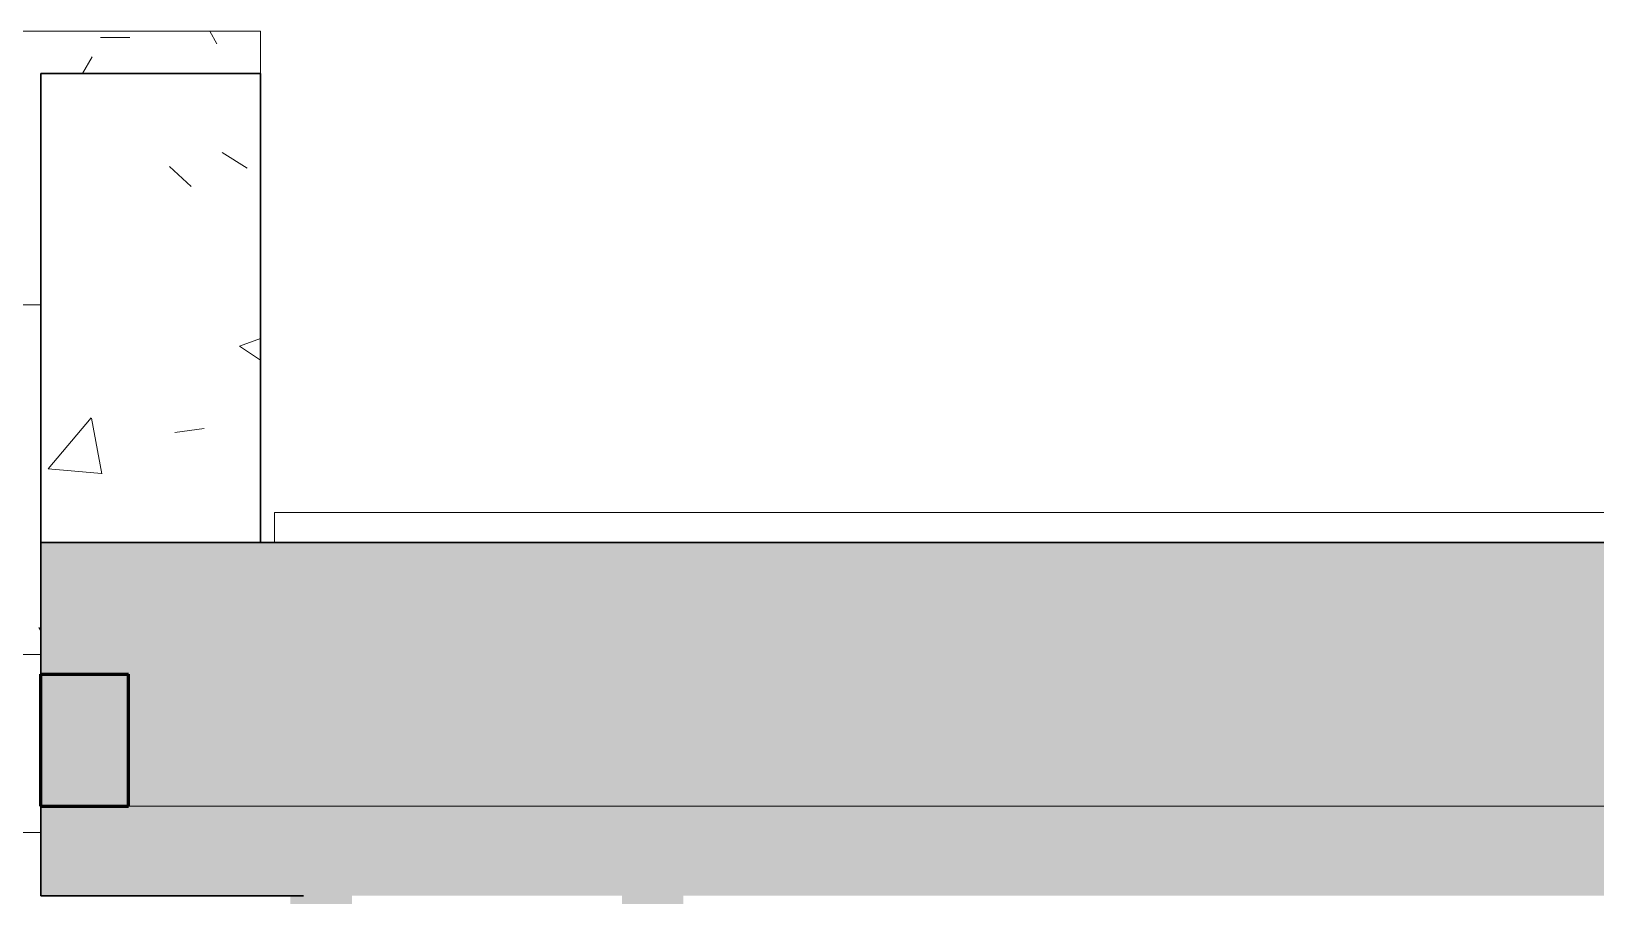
# Model space of a CAD drawing. Header units: millimetres. Extents: x 155927 to 295199, y -4084 to 97293.
# Drawn here: x 197282 to 199063, y 34246 to 35229 of the extents above; entities that cross this region are included whole.
import ezdxf

# ---------------------------------------------------------------- set-up
doc = ezdxf.new("R2010")
doc.units = ezdxf.units.MM
doc.header["$MEASUREMENT"] = 0
for name, color, linetype, lineweight in [('A-GLAZ', 7, 'CONTINUOUS', 9), ('A-GLAZ-CURT', 7, 'CONTINUOUS', 9), ('A-GLAZ-CWMG', 7, 'CONTINUOUS', 9), ('A-WALL', 7, 'CONTINUOUS', 9), ('A-WALL-PATT', 7, 'CONTINUOUS', 9), ('I-WALL', 7, 'CONTINUOUS', 9), ('S-COLS-SYMB', 171, 'CONTINUOUS', 70)]:
    doc.layers.add(name, color=color, linetype=linetype, lineweight=lineweight)

msp = doc.modelspace()

# ---------------------------------------------------------------- hatches: boundary and pattern name
at = {"layer": 'A-WALL-PATT'}
h = msp.add_hatch(color=256, dxfattribs=at)
h.paths.add_polyline_path([(231130.8, 34347.6), (231130.8, 34647.6), (229692.8, 34647.6), (229692.8, 34347.6), (230840.8, 34347.6)], flags=0)
h.paths.add_polyline_path([(220908.8, 34347.6), (220908.8, 34647.6), (202317.8, 34647.6), (202317.8, 34347.6), (220172.3, 34347.6)], flags=0)
h.paths.add_polyline_path([(200283.7, 34347.6), (200283.7, 34647.6), (197292.8, 34647.6), (197292.8, 34347.6), (199760.7, 34347.6)], flags=0)
h.paths.add_polyline_path([(194558.8, 34347.6), (194558.8, 34647.6), (192442.8, 34647.6), (192442.8, 34437.6), (192417.8, 34437.6), (192417.8, 34347.6), (193757.3, 34347.6)], flags=0)
h.paths.add_polyline_path([(190808.8, 34347.6), (190808.8, 34437.6), (190783.8, 34437.6), (190783.8, 34647.6), (187318, 34647.6), (187318, 34347.6), (190783.8, 34347.6)], flags=0)
h.paths.add_polyline_path([(185283.8, 34347.6), (185283.8, 34647.6), (166692.8, 34647.6), (166692.8, 34347.6), (184151.8, 34347.6)], flags=0)
h.paths.add_polyline_path([(157908.8, 34347.6), (157908.8, 34647.6), (156760.8, 34647.6), (156760.8, 34347.6), (157736.8, 34347.6)], flags=0)
h = msp.add_hatch(color=256, dxfattribs=at)
h.paths.add_polyline_path([(197592, 34245.6), (197592, 34347.6), (197292.8, 34347.6), (197292.8, 34245.6)], flags=0)
h.paths.add_polyline_path([(194558.8, 34245.6), (194558.8, 34347.6), (192417.8, 34347.6), (192417.8, 34245.6), (193757.3, 34245.6)], flags=0)
h.paths.add_polyline_path([(190808.8, 34245.6), (190808.8, 34347.6), (189647, 34347.6), (189647, 34245.6), (190024.4, 34245.6)], flags=0)
h = msp.add_hatch(color=256, dxfattribs=at)
h.paths.add_polyline_path([(204125.4, 34245.6), (204125.4, 34347.6), (202317.8, 34347.6), (202317.8, 34245.6), (203362.8, 34245.6)], flags=0)
h.paths.add_polyline_path([(200283.7, 34245.6), (200283.7, 34347.6), (197592, 34347.6), (197592, 34245.6), (199760.7, 34245.6)], flags=0)
for points in [[(197647, 33830.6), (197647, 34245.6), (197577, 34245.6), (197577, 33830.6)], [(197959.7, 33830.6), (198024.4, 33830.6), (198024.4, 34245.6), (197954.4, 34245.6), (197954.4, 33830.6)]]:
    msp.add_hatch(color=256, dxfattribs=at).paths.add_polyline_path(points, flags=0)

# ---------------------------------------------------------------- linework, layer by layer
at = {"layer": 'A-GLAZ'}
for q in [(194308.8, 35229.5), (197542.8, 35181.6)]:
    msp.add_line((197542.8, 35229.5), q, dxfattribs=at)
at = {"layer": 'A-GLAZ', "linetype": 'Continuous'}
for p, q in [((197360.6, 35222.5), (197394.1, 35222.5)), ((197493.3, 35215.3), (197485.1, 35229.5)), ((197351.3, 35200.5), (197340.4, 35181.6)), ((197499.4, 35091.5), (197527.7, 35073.5)), ((197439.4, 35075.5), (197464.1, 35052.8)), ((197259, 34918), (197292.5, 34918)), ((197519.2, 34870.9), (197542.8, 34880)), ((197519.2, 34870.9), (197542.8, 34855)), ((197301.1, 34731.3), (197350.1, 34789.6)), ((197362.2, 34725.6), (197350.5, 34789.3)), ((197445.4, 34772.9), (197478.6, 34777.3)), ((197301.1, 34731.3), (197361.9, 34726)), ((197292.8, 34547), (197290.6, 34550.9))]:
    msp.add_line(p, q, dxfattribs=at)
at = {"layer": 'A-GLAZ', "lineweight": 30}
for p, q in [((197542.8, 35181.6), (197292.8, 35181.6)), ((197292.8, 35181.6), (197292.8, 34647.6)), ((197542.8, 34647.6), (197542.8, 35181.6))]:
    msp.add_line(p, q, dxfattribs=at)
at = {"layer": 'A-GLAZ-CURT', "lineweight": 20}
for p, q in [((200167.8, 34681.6), (197558.8, 34681.6)), ((197558.8, 34681.6), (197558.8, 34647.6)), ((197558.8, 34647.6), (200167.8, 34647.6))]:
    msp.add_line(p, q, dxfattribs=at)
at = {"layer": 'A-GLAZ-CWMG', "lineweight": 20}
for p, q in [((197292.8, 34520.1), (197242.8, 34520.1)), ((197292.8, 34317.6), (197292.8, 34520.1)), ((197242.8, 34317.6), (197292.8, 34317.6))]:
    msp.add_line(p, q, dxfattribs=at)
at = {"layer": 'A-WALL', "lineweight": 30}
for p, q in [((200283.7, 34647.6), (197292.8, 34647.6)), ((197292.8, 34647.6), (197292.8, 34347.6))]:
    msp.add_line(p, q, dxfattribs=at)
at = {"layer": 'A-WALL'}
for p, q in [((197292.8, 34347.6), (197592, 34347.6)), ((197592, 34347.6), (200283.7, 34347.6))]:
    msp.add_line(p, q, dxfattribs=at)
at = {"layer": 'I-WALL'}
for p, q in [((197592, 34347.6), (197292.8, 34347.6)), ((200283.7, 34347.6), (197592, 34347.6))]:
    msp.add_line(p, q, dxfattribs=at)
at = {"layer": 'I-WALL', "lineweight": 30}
for p, q in [((197292.8, 34347.6), (197292.8, 34245.6)), ((197292.8, 34245.6), (197592, 34245.6))]:
    msp.add_line(p, q, dxfattribs=at)
at = {"layer": 'S-COLS-SYMB', "lineweight": 60}
for p, q in [((197292.8, 34497.6), (197392.8, 34497.6)), ((197292.8, 34347.6), (197292.8, 34497.6)), ((197392.8, 34347.6), (197392.8, 34497.6)), ((197292.8, 34347.6), (197392.8, 34347.6))]:
    msp.add_line(p, q, dxfattribs=at)

doc.saveas('drawing.dxf')
